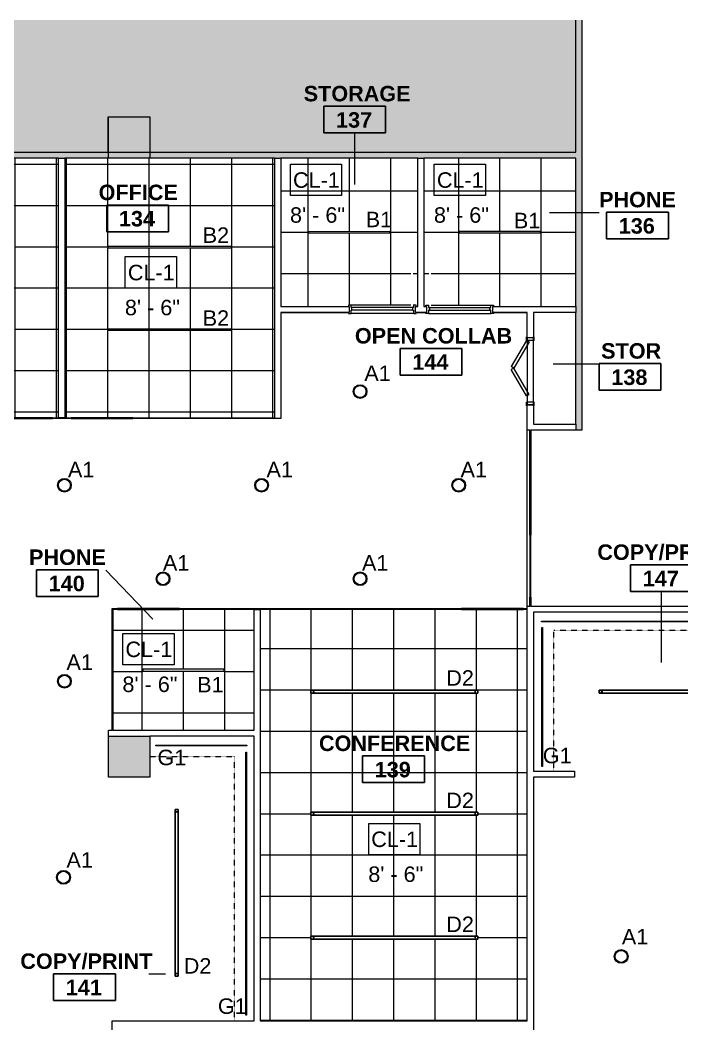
# Model space of a CAD drawing. Header units: inches. Extents: x 0 to 1865, y 0 to 1094.
# Drawn here: x 442 to 827, y 510 to 1094 of the extents above; entities that cross this region are included whole.
import ezdxf

# ---------------------------------------------------------------- set-up
doc = ezdxf.new("R2010")
doc.units = ezdxf.units.IN
doc.header["$MEASUREMENT"] = 0
doc.linetypes.add('Dash 1_16_', pattern=[0.125, 0.0625, -0.0625])
for name, color, linetype, lineweight in [('A-AREA-IDEN', 2, 'Continuous', 9), ('A-CLNG', 13, 'Continuous', 13), ('A-CLNG-IDEN', 151, 'Continuous', 9), ('A-CLNG-PATT', 13, 'Continuous', 13), ('A-DETL', 90, 'Continuous', 9), ('A-DETL-GENF', 92, 'Continuous', 9), ('A-DOOR', 31, 'Continuous', 13), ('A-DOOR-FRAM', 31, 'Continuous', 20), ('A-WALL', 113, 'Continuous', 13), ('A-WALL-PATT', 111, 'Continuous', 13), ('B-CL', 7, 'Continuous', 9), ('E-LITE-EQPM', 33, 'Continuous', 9), ('E-LITE-EQPM-IDEN', 33, 'Continuous', 9), ('I-WALL', 2, 'Continuous', 13), ('S-COLS', 52, 'Continuous', 13), ('Victor Bldg - 5th Floor_LINK_dwg', 8, 'Continuous', 9)]:
    doc.layers.add(name, color=color, linetype=linetype, lineweight=lineweight)
doc.styles.add('Arial', font='arial.ttf', dxfattribs={"height": 9})
doc.styles.add('Swis721 Lt BT', font='swissl.ttf', dxfattribs={"height": 9})
doc.styles.add('Swis721 Lt BT_B', font='', dxfattribs={"height": 9})
doc.styles.get('Swis721 Lt BT_B').set_extended_font_data('Swis721 Lt BT', bold=True)

# ---------------------------------------------------------------- blocks, each defined once
blk = doc.blocks.new('Concrete-Rectangular-Column - 24_ X 24_-6973359-REFLECTED CEILING PLAN')
at = {"layer": 'S-COLS', "lineweight": 9}
blk.add_hatch(color=7, dxfattribs=at).paths.add_polyline_path([(12, -12), (12, 12), (-12, 12), (-12, -12)], flags=0)
at = {"layer": 'S-COLS', "color": 8, "lineweight": 20}
for p, q in [((-12, 12), (12, 12)), ((-12, -12), (-12, 12)), ((12, 12), (12, -12)), ((12, -12), (-12, -12))]:
    blk.add_line(p, q, dxfattribs=at)
blk = doc.blocks.new('Bifold_2 panel w Frame - Int-PB-F-WDMF-36_ x 84_-7355125-REFLECTED CEILING PLAN')
at = {"layer": 'A-DOOR'}
for p, q in [((-14.28, 2.25), (0.99, 11.06)), ((-13.4, 0.73), (1.86, 9.55)), ((1.86, 9.55), (0.99, 11.06)), ((1.86, 9.55), (2.74, 11.06)), ((17.12, 0.73), (1.86, 9.55)), ((18, 2.25), (2.74, 11.06)), ((-14.28, 2.25), (-13.4, 0.73)), ((18, 2.25), (17.12, 0.73))]:
    blk.add_line(p, q, dxfattribs=at)
at = {"layer": 'A-DOOR-FRAM'}
for p, q in [((-20, 2.25), (-18, 2.25)), ((-20, 2.25), (-20, 1.75)), ((-20, 1.75), (-19.5, 1.75)), ((-19.5, -1.75), (-19.5, 1.75)), ((-18, -2.25), (-18, 2.25)), ((18, -2.25), (18, 2.25)), ((18, 2.25), (20, 2.25)), ((19.5, 1.75), (20, 1.75)), ((19.5, -1.75), (19.5, 1.75)), ((20, 2.25), (20, 1.75)), ((-20, -1.75), (-19.5, -1.75)), ((-20, -2.25), (-20, -1.75)), ((-20, -2.25), (-18, -2.25)), ((18, -2.25), (20, -2.25)), ((19.5, -1.75), (20, -1.75)), ((20, -2.25), (20, -1.75))]:
    blk.add_line(p, q, dxfattribs=at)
blk = doc.blocks.new('Door - Single - Solid Door-7177913-REFLECTED CEILING PLAN')
at = {"layer": 'A-DOOR', "lineweight": 9}
for p, q in [((-14.13, 2.41), (-15.63, 2.41)), ((-15.63, 2.41), (-15.63, 1.66)), ((-14.13, 2.41), (22.12, 2.41)), ((-14.13, 0.41), (-14.13, 2.41)), ((-13.63, 0.41), (-14.13, 0.41)), ((-13.63, 0.41), (21.62, 0.41)), ((-13.63, -1.09), (-13.63, 0.41)), ((21.62, 0.41), (21.62, -1.09)), ((22.12, 0.41), (21.62, 0.41)), ((22.12, 2.41), (22.12, 0.41)), ((23.62, 2.41), (22.12, 2.41)), ((23.62, 1.66), (23.62, 2.41)), ((-15.63, -1.84), (-15.63, -2.59)), ((-15.63, -2.59), (-14.13, -2.59)), ((-14.13, -1.09), (-13.63, -1.09)), ((-14.13, -2.59), (-14.13, -1.09)), ((-14.13, -2.59), (-14.01, -2.59)), ((-13.63, -1.09), (21.62, -1.09)), ((-12.63, -2.59), (22.12, -2.59)), ((21.62, -1.09), (22.12, -1.09)), ((22.12, -1.09), (22.12, -2.59)), ((22.12, -2.59), (23.62, -2.59)), ((23.62, -2.59), (23.62, -1.84))]:
    blk.add_line(p, q, dxfattribs=at)
blk = doc.blocks.new('Door - Single - Solid Door-7012006-REFLECTED CEILING PLAN')
at = {"layer": 'A-DOOR', "lineweight": 9}
for p, q in [((-15.63, 1.84), (-15.63, 2.59)), ((-15.63, 2.59), (-14.13, 2.59)), ((-14.13, 2.59), (-14.01, 2.59)), ((-14.13, 2.59), (-14.13, 1.09)), ((-14.13, 1.09), (-13.63, 1.09)), ((-13.63, 1.09), (21.62, 1.09)), ((-13.63, 1.09), (-13.63, -0.41)), ((-12.63, 2.59), (22.12, 2.59)), ((21.62, -0.41), (21.62, 1.09)), ((21.62, 1.09), (22.12, 1.09)), ((22.12, 1.09), (22.12, 2.59)), ((22.12, 2.59), (23.62, 2.59)), ((23.62, 2.59), (23.62, 1.84)), ((-15.63, -2.41), (-15.63, -1.66)), ((-14.13, -2.41), (-15.63, -2.41)), ((-13.63, -0.41), (-14.13, -0.41)), ((-14.13, -0.41), (-14.13, -2.41)), ((-14.13, -2.41), (22.12, -2.41)), ((-13.63, -0.41), (21.62, -0.41)), ((22.12, -0.41), (21.62, -0.41)), ((22.12, -2.41), (22.12, -0.41)), ((23.62, -2.41), (22.12, -2.41)), ((23.62, -1.66), (23.62, -2.41))]:
    blk.add_line(p, q, dxfattribs=at)
blk = doc.blocks.new('Lighting fixture TBLS-HX-4-15-B-U-W - TBLS-HX-4-24-7815314-REFLECTED CEILING PLAN')
at = {"layer": 'E-LITE-EQPM'}
for p, q in [((-0.54, 23.67), (0.54, 23.67)), ((-0.54, 23.67), (-0.54, -23.67)), ((-0.47, 23.75), (0.47, 23.75)), ((-0.47, 23.75), (-0.47, 23.67)), ((0.47, 23.67), (0.47, 23.75)), ((0.54, -23.67), (0.54, 23.67)), ((0.54, -23.67), (-0.54, -23.67)), ((-0.47, -23.67), (-0.47, -23.75)), ((0.47, -23.75), (-0.47, -23.75)), ((0.47, -23.75), (0.47, -23.67))]:
    blk.add_line(p, q, dxfattribs=at)
blk = doc.blocks.new('L-Pendant-Axis-Sculpt-Direct_Indirect - SCDI-F-8-4584194-REFLECTED CEILING PLAN')
at = {"layer": 'A-DETL-GENF'}
for p, q in [((-48.5, -0.875), (-48.5, 0.875)), ((-48.5, 0.875), (48.5, 0.875)), ((48.5, 0.875), (-48.5, 0.875)), ((-48.5, 0.875), (-48.5, -0.875)), ((48.5, 0.875), (48.5, -0.875)), ((48.5, -0.875), (48.5, 0.875)), ((48.5, -0.875), (-48.5, -0.875)), ((-48.5, -0.875), (48.5, -0.875))]:
    blk.add_line(p, q, dxfattribs=at)
for centre in [(-47, 0), (47, 0)]:
    blk.add_circle(centre, 0.25, dxfattribs=at)
blk = doc.blocks.new('L-PENDANT_FOCAL POINT 3_5 CYLINDER - L-PENDANT_FOCAL POINT 3_5 CYLINDER-7826649-REFLECTED CEILING PLAN')
at = {"layer": 'E-LITE-EQPM'}
for radius in [4, 3.5]:
    blk.add_circle((-0.125, 0), radius, dxfattribs=at)
blk = doc.blocks.new('Victor Bldg - 5th Floor_LINK_dwg-6972324-REFLECTED CEILING PLAN')
at = {"layer": 'B-CL'}
for p, q in [((493, 1037.5), (493.14, 1037.5)), ((493, 1017), (493, 1037.5))]:
    blk.add_line(p, q, dxfattribs=at)
blk = doc.blocks.new('LED STRIP - 10 mm-7911424-REFLECTED CEILING PLAN')
at = {"layer": 'E-LITE-EQPM'}
for p, q in [((-26.51, -0.2), (-26.51, 0.2)), ((-26.51, 0.2), (26.51, 0.2)), ((26.51, 0.2), (26.51, -0.2)), ((26.51, -0.2), (-26.51, -0.2))]:
    blk.add_line(p, q, dxfattribs=at)
blk = doc.blocks.new('LED STRIP - 10 mm-7943734-REFLECTED CEILING PLAN')
at = {"layer": 'E-LITE-EQPM'}
for p, q in [((-76.48, -0.2), (-76.48, 0.2)), ((-76.48, 0.2), (76.48, 0.2)), ((76.48, 0.2), (76.48, -0.2)), ((76.48, -0.2), (-76.48, -0.2))]:
    blk.add_line(p, q, dxfattribs=at)
blk = doc.blocks.new('LED STRIP - 10 mm-7943760-REFLECTED CEILING PLAN')
at = {"layer": 'E-LITE-EQPM'}
for p, q in [((-40.45, -0.2), (-40.45, 0.2)), ((-40.45, 0.2), (40.45, 0.2)), ((40.45, 0.2), (40.45, -0.2)), ((40.45, -0.2), (-40.45, -0.2))]:
    blk.add_line(p, q, dxfattribs=at)
blk = doc.blocks.new('LED STRIP - 10 mm-7898394-REFLECTED CEILING PLAN')
at = {"layer": 'E-LITE-EQPM'}
for p, q in [((-77.51, -0.2), (-77.51, 0.2)), ((-77.51, 0.2), (77.51, 0.2)), ((77.51, 0.2), (77.51, -0.2)), ((77.51, -0.2), (-77.51, -0.2))]:
    blk.add_line(p, q, dxfattribs=at)
blk = doc.blocks.new('Lighting fixture TBLS-HX-4-15-B-U-W - TBLS-HX-4-24-7900641-REFLECTED CEILING PLAN')
at = {"layer": 'E-LITE-EQPM'}
for p, q in [((-0.54, 23.67), (1.06, 23.67)), ((-0.54, 23.67), (-0.54, -23.67)), ((-0.47, 23.75), (1, 23.75)), ((-0.47, 23.75), (-0.47, 23.67)), ((1, 23.67), (1, 23.75)), ((1.06, -23.67), (1.06, 23.67)), ((1.06, -23.67), (-0.54, -23.67)), ((-0.47, -23.67), (-0.47, -23.75)), ((1, -23.75), (-0.47, -23.75)), ((1, -23.75), (1, -23.67))]:
    blk.add_line(p, q, dxfattribs=at)
blk = doc.blocks.new('Lighting fixture TBLS-HX-4-15-B-U-W - TBLS-HX-4-24 - 6_-7900651-REFLECTED CEILING PLAN')
at = {"layer": 'E-LITE-EQPM'}
for p, q in [((-0.5375, 23.675), (0.5375, 23.675)), ((-0.5375, 23.675), (-0.5375, -48.325)), ((-0.46875, 23.753125), (0.46875, 23.753125)), ((-0.46875, 23.753125), (-0.46875, 23.675)), ((0.46875, 23.675), (0.46875, 23.753125)), ((0.5375, -48.325), (0.5375, 23.675)), ((0.5375, -48.325), (-0.5375, -48.325))]:
    blk.add_line(p, q, dxfattribs=at)
blk = doc.blocks.new('L-Pendant-Axis-Sculpt-Direct_Indirect - SCDI-F-8-V8-REFLECTED CEILING PLAN')
at = {"layer": 'A-DETL-GENF'}
for p, q in [((48.5, 0.875), (-48.5, 0.875)), ((-48.5, 0.875), (-48.5, -0.875)), ((-48.5, 0.875), (48.5, 0.875)), ((-48.5, -0.875), (-48.5, 0.875)), ((48.5, -0.875), (48.5, 0.875)), ((48.5, 0.875), (48.5, -0.875)), ((-48.5, -0.875), (48.5, -0.875)), ((48.5, -0.875), (-48.5, -0.875))]:
    blk.add_line(p, q, dxfattribs=at)
for centre in [(-47, 0), (47, 0)]:
    blk.add_circle(centre, 0.25, dxfattribs=at)
blk = doc.blocks.new('Room Tag - Room Name and Number-3379422-REFLECTED CEILING PLAN')
at = {"layer": 'A-AREA-IDEN'}
for p, q in [((-0.1881, -0.1636), (-0.1881, -0.0018)), ((-0.1881, -0.0018), (0.1869, -0.0018)), ((0.1869, -0.0018), (-0.1881, -0.0018)), ((-0.1881, -0.0018), (-0.1881, -0.1636)), ((0.1869, -0.0018), (0.1869, -0.1636)), ((0.1869, -0.1636), (0.1869, -0.0018)), ((0.1869, -0.1636), (-0.1881, -0.1636)), ((-0.1881, -0.1636), (0.1869, -0.1636))]:
    blk.add_line(p, q, dxfattribs=at)

msp = doc.modelspace()

# ---------------------------------------------------------------- hatches: boundary and pattern name
at = {"layer": 'A-CLNG-PATT'}
h = msp.add_hatch(dxfattribs=at)
h.set_pattern_fill('FP_21', color=256, style=0, pattern_type=2)
h.set_pattern_definition([(270, (390.84, 938), (-24, -1e-15), []), (180, (390.84, 938), (3e-15, 24), [])])
h.paths.add_polyline_path([(341.58, 862.5), (464.1, 862.5), (464.1, 1013.5), (341.58, 1013.5), (341.58, 887.35)], flags=0)
h.paths.add_polyline_path([(379.47, 913.46), (366.84, 913.46), (366.84, 914.54), (438.84, 914.54), (438.84, 913.46), (386.79, 913.46)], flags=0)
h.paths.add_polyline_path([(366.84, 961.46), (366.84, 962.54), (438.84, 962.54), (438.84, 961.46), (368.5, 961.46)], flags=0)
h = msp.add_hatch(dxfattribs=at)
h.set_pattern_fill('FP_20', color=256, style=0, pattern_type=2)
h.set_pattern_definition([(270, (516.733, 938), (-24, -1e-15), []), (180, (516.733, 938), (3e-15, 24), [])])
h.paths.add_polyline_path([(471.31, 862.5), (589.87, 862.5), (589.87, 1013.5), (467.6, 1013.5), (467.6, 862.5)], flags=0)
h.paths.add_polyline_path([(562.38, 913.24), (492.73, 913.24), (492.73, 914.31), (564.73, 914.31), (564.73, 913.24)], flags=0)
h.paths.add_polyline_path([(492.73, 961.24), (492.73, 962.31), (564.73, 962.31), (564.73, 961.24), (492.88, 961.24)], flags=0)
h = msp.add_hatch(dxfattribs=at)
h.set_pattern_fill('FP_7', color=256, style=0, pattern_type=2)
h.set_pattern_definition([(0, (705.242, 970.406), (0, -24), []), (270, (705.242, 970.406), (-24, -1e-15), [])])
h.paths.add_polyline_path([(673.12, 927.31), (673.12, 1013.5), (593.37, 1013.5), (593.37, 927.31), (632.75, 927.31), (632.75, 928.06), (669, 928.06), (669, 964.06), (670.37, 964.06), (670.37, 928.06), (672, 928.06), (672, 927.31)], flags=0)
h.paths.add_polyline_path([(609.45, 969.07), (609.45, 970.94), (656.8, 970.94), (656.8, 969.87), (609.45, 969.86)], flags=0)
h = msp.add_hatch(dxfattribs=at)
h.set_pattern_fill('FP_19', color=256, style=0, pattern_type=2)
h.set_pattern_definition([(180, (720.81, 970.406), (3e-15, 24), []), (90, (720.81, 970.406), (24, -1e-15), [])])
h.paths.add_polyline_path([(717, 927.31), (765, 927.31), (764.96, 1013.5), (676.62, 1013.5), (676.62, 927.31), (677.75, 927.31), (677.75, 928.06), (679.37, 928.06), (679.37, 964.06), (680.75, 964.06), (680.75, 928.06), (717, 928.06), (717, 927.56)], flags=0)
h.paths.add_polyline_path([(697.13, 969.07), (697.13, 970.94), (744.48, 970.95), (744.48, 969.87), (697.13, 969.87)], flags=0)
h = msp.add_hatch(dxfattribs=at)
h.set_pattern_fill('FP_6', color=256, style=0, pattern_type=2)
h.set_pattern_definition([(180, (536.76, 738.963), (3e-15, 24), []), (90, (536.76, 738.963), (24, -1e-15), [])])
h.paths.add_polyline_path([(577.02, 680.93), (577.89, 680.93), (577.89, 751), (495.64, 751), (495.64, 680.93), (558.95, 680.93)], flags=0)
h.paths.add_polyline_path([(513.09, 714.89), (513.09, 716.5), (560.44, 716.5), (560.44, 714.89), (518.49, 714.89)], flags=0)
h = msp.add_hatch(dxfattribs=at)
h.set_pattern_fill('FP_1', color=256, style=0, pattern_type=2)
h.set_pattern_definition([(90, (659.06, 632.25), (24, -1e-15), []), (0, (659.06, 632.25), (0, -24), [])])
h.paths.add_polyline_path([(659.09, 511.75), (736.73, 511.75), (736.73, 751), (581.39, 750.96), (581.39, 511.75), (648.46, 511.75)], flags=0)
h.paths.add_polyline_path([(707.89, 559.38), (610.89, 559.38), (610.89, 561.13), (707.89, 561.13)], flags=0)
h.paths.add_polyline_path([(698.16, 631.38), (610.89, 631.38), (610.89, 633.13), (707.89, 633.13), (707.89, 631.38)], flags=0)
h.paths.add_polyline_path([(694.08, 702.3), (610.89, 702.3), (610.89, 704.05), (707.89, 704.05), (707.89, 702.3)], flags=0)
at = {"layer": 'A-DETL-GENF'}
h = msp.add_hatch(color=254, dxfattribs=at)
h.paths.add_polyline_path([(1864.71, 15.5), (1864.71, 749.5), (1858.12, 749.5), (1858.12, 714.25), (1805.94, 714.25), (1805.94, 677.43), (1813, 677.43), (1813, 653.43), (1805.94, 653.43), (1805.94, 409.5), (1645.06, 409.5), (1645.06, 27.5), (1819, 27.5), (1819, 41.5), (1843, 41.5), (1843, 27.5), (1863, 27.5), (1863, 15.5)], flags=0)
h.paths.add_polyline_path([(1799, 293.5), (1789, 293.5), (1789, 317.5), (1813, 317.5), (1813, 293.5), (1800.94, 293.5)], flags=0)
h.paths.add_polyline_path([(1491.5, 813), (1491.69, 813), (1491.69, 1093.8), (1321.5, 1093.8), (1321.5, 1013.5), (1323.88, 1013.5), (1323.88, 1014.25), (1325.38, 1014.25), (1325.38, 1012.75), (1325.88, 1012.75), (1325.88, 1011.25), (1325.38, 1011.25), (1325.38, 1008.5), (1361.63, 1008.5), (1361.63, 1011.25), (1361.13, 1011.25), (1361.13, 1012.75), (1361.63, 1012.75), (1361.63, 1014.25), (1363.13, 1014.25), (1363.13, 1013.5), (1381.5, 1013.5), (1381.5, 1064.75), (1383, 1064.75), (1383, 1064.41), (1391, 1064.41), (1391, 1039), (1407, 1039), (1407, 1034.5), (1464.5, 1034.5), (1464.5, 1037), (1485, 1037), (1485, 1064.41), (1491.5, 1064.41), (1491.5, 1001.5), (1485, 1001.5), (1485, 1029), (1464.5, 1029), (1464.5, 1030.5), (1407, 1030.5), (1407, 1027), (1391, 1027), (1391, 930.5), (1485, 930.5), (1485, 959.5), (1491.5, 959.5), (1491.5, 897.5), (1485, 897.5), (1485, 926.5), (1395, 926.5), (1395, 906.5), (1391, 906.5), (1391, 826.5), (1485, 826.5), (1485, 855.5), (1491.5, 855.5), (1491.5, 813.33)], flags=0)
h.paths.add_polyline_path([(1488.25, 813), (1488.5, 813), (1488.5, 814.5), (1488.25, 814.5), (1488.25, 813.5)], flags=0)
h.paths.add_polyline_path([(907.31, 813), (1002.88, 813), (1002.88, 813.06), (902.81, 813.06), (902.81, 813), (906.81, 813)], flags=0)
h.paths.add_polyline_path([(1030.93, 813), (1040.63, 813), (1040.63, 813.81), (1040.13, 813.81), (1040.13, 815.31), (1040.63, 815.31), (1040.63, 818.31), (1042.13, 818.31), (1042.13, 817.56), (1052, 817.56), (1052, 813.06), (1042.13, 813.06), (1042.13, 813), (1052.5, 813), (1052.5, 912.38), (1058.5, 912.38), (1058.5, 817), (1248.88, 817), (1248.88, 817.75), (1250.38, 817.75), (1250.38, 816.25), (1250.88, 816.25), (1250.88, 814.75), (1250.38, 814.75), (1250.38, 813), (1286.63, 813), (1286.63, 814.75), (1286.13, 814.75), (1286.13, 816.25), (1286.63, 816.25), (1286.63, 817.75), (1288.13, 817.75), (1288.13, 817), (1290.75, 817), (1290.75, 856.63), (1295.88, 856.63), (1295.88, 865.13), (1290.75, 865.13), (1290.75, 912.38), (1294.25, 912.38), (1294.25, 868.63), (1318, 868.63), (1318, 912.38), (1315.44, 912.38), (1315.44, 912.5), (993.06, 912.5), (993.06, 951.5), (990.43, 951.5), (990.43, 950.75), (988.93, 950.75), (988.93, 955.25), (988.43, 955.25), (988.43, 956.75), (988.93, 956.75), (988.93, 958.25), (990.43, 958.25), (990.43, 957.5), (993.06, 957.5), (993.06, 1017.06), (1016.5, 1017.06), (1016.5, 1037.5), (1036, 1037.5), (1036, 1093.8), (867.44, 1093.8), (867.44, 957.5), (951.18, 957.5), (951.18, 958.25), (952.68, 958.25), (952.68, 956.75), (953.18, 956.75), (953.18, 955.25), (952.68, 955.25), (952.68, 950.75), (951.18, 950.75), (951.18, 951.5), (833.56, 951.5), (833.56, 907.5), (848.81, 907.5), (848.81, 908.25), (850.31, 908.25), (850.31, 906.25), (850.81, 906.25), (850.81, 904.75), (850.31, 904.75), (850.31, 904), (886.56, 904), (886.56, 904.75), (886.06, 904.75), (886.06, 906.25), (886.56, 906.25), (886.56, 908.25), (888.06, 908.25), (888.06, 907.5), (902.81, 907.5), (902.81, 951.31), (907.31, 951.31), (907.31, 817.56), (1002.88, 817.56), (1002.88, 818.31), (1004.38, 818.31), (1004.38, 815.31), (1004.88, 815.31), (1004.88, 813.81), (1004.38, 813.81), (1004.38, 813), (1005.76, 813)], flags=0)
h.paths.add_polyline_path([(1633.75, 813.25), (1633.75, 814.5), (1633.5, 814.5), (1633.5, 813.25)], flags=0)
h.paths.add_polyline_path([(1303.1, 817), (1321.5, 817), (1321.5, 865.13), (1299.38, 865.13), (1299.38, 817)], flags=0)
h.paths.add_polyline_path([(1295.88, 817), (1295.88, 853.13), (1294.25, 853.13), (1294.25, 817)], flags=0)
h.paths.add_polyline_path([(1737.06, 817.75), (1864.71, 817.75), (1864.71, 994.5), (1841.99, 994.5), (1841.99, 1002.5), (1843.49, 1002.5), (1843.49, 1093.8), (1737.13, 1093.8), (1737.13, 932.5), (1737.25, 932.5), (1737.25, 924.5), (1737.13, 924.5), (1737.13, 826.5), (1737.06, 826.5), (1737.06, 818.54)], flags=0)
h.paths.add_polyline_path([(1710.5, 817.75), (1710.5, 826.5), (1730.63, 826.5), (1730.63, 924.5), (1710.5, 924.5), (1710.5, 926.5), (1657.5, 926.5), (1657.5, 924.5), (1637, 924.5), (1637, 897.5), (1630.5, 897.5), (1630.5, 855.5), (1637, 855.5), (1637, 826.5), (1657.5, 826.5), (1657.5, 817.75), (1671.94, 817.75)], flags=0)
h.paths.add_polyline_path([(1321.44, 912.38), (1321.5, 912.38), (1321.5, 927.56), (1321.44, 927.56), (1321.44, 924.5)], flags=0)
h.paths.add_polyline_path([(996.56, 916), (1023.22, 916), (1023.22, 936.5), (1026.38, 936.5), (1026.38, 1013.5), (1016.5, 1013.5), (1016.5, 1013.56), (996.56, 1013.56), (996.56, 924.5)], flags=0)
h.paths.add_polyline_path([(1095, 924.5), (1208, 924.5), (1208, 932.5), (1047.22, 932.5), (1047.22, 924.5), (1090, 924.5)], flags=0)
h.paths.add_polyline_path([(1213, 924.5), (1315.44, 924.5), (1315.42, 924.56), (1257.19, 924.56), (1257.19, 956.69), (1213, 956.69), (1213, 924.56)], flags=0)
h.paths.add_polyline_path([(1318, 927.56), (1318, 927.94), (1317.25, 927.94), (1317.25, 929.44), (1318.75, 929.44), (1318.75, 929.94), (1320.25, 929.94), (1320.25, 929.44), (1321.5, 929.44), (1321.5, 965.69), (1320.25, 965.69), (1320.25, 965.19), (1318.75, 965.19), (1318.75, 965.69), (1317.25, 965.69), (1317.25, 967.19), (1318, 967.19), (1318, 1004.12), (1261, 1004.12), (1261, 1009.12), (1318, 1009.12), (1318, 1066.12), (1042, 1066.12), (1042, 936.5), (1090, 936.5), (1090, 960.5), (1095, 960.5), (1095, 936.5), (1208, 936.5), (1208, 960.69), (1261.19, 960.69), (1261.19, 927.56), (1317.25, 927.56)], flags=0)
h.paths.add_polyline_path([(1680.68, 930.5), (1710.5, 930.5), (1710.5, 932.5), (1730.63, 932.5), (1730.63, 1093.8), (1630.5, 1093.8), (1630.5, 1064.5), (1637, 1064.5), (1637, 1001.5), (1630.5, 1001.5), (1630.5, 959.5), (1637, 959.5), (1637, 932.5), (1657.5, 932.5), (1657.5, 930.5), (1675.58, 930.5)], flags=0)
h.paths.add_polyline_path([(1029.88, 936.5), (1038.5, 936.5), (1038.5, 1013.5), (1029.88, 1013.5), (1029.88, 956.17)], flags=0)
h.paths.add_polyline_path([(861.94, 957.5), (861.94, 1093.8), (838, 1093.8), (838, 1037.5), (853, 1037.5), (853, 1013.5), (838, 1013.5), (838, 957.5), (853, 957.5)], flags=0)
h.paths.add_polyline_path([(1854.62, 1002.5), (1864.71, 1002.5), (1864.71, 1045.5), (1847.99, 1045.5), (1847.99, 1002.5)], flags=0)
h.paths.add_polyline_path([(338.08, 1017), (493.14, 1017), (493.14, 1037.5), (517.14, 1037.5), (517.14, 1017), (765, 1017), (765, 1093.8), (30, 1093.8), (30, 1064.5), (34.12, 1064.5), (34.12, 1017), (284.36, 1017)], flags=0)
h.paths.add_polyline_path([(1854.62, 1052), (1864.71, 1052), (1864.71, 1093.8), (1847.99, 1093.8), (1847.99, 1052)], flags=0)
h.paths.add_polyline_path([(1317.25, 1070.12), (1318, 1070.12), (1318, 1080.12), (1042, 1080.12), (1042, 1070.12), (1279.4, 1070.12)], flags=0)
h.paths.add_polyline_path([(1042, 1084.12), (1318, 1084.12), (1318, 1093.8), (1042, 1093.8)], flags=0)
at = {"layer": 'A-WALL-PATT', "lineweight": 9}
msp.add_hatch(color=7, dxfattribs=at).paths.add_polyline_path([(768.5, 855.22), (768.5, 1093.8), (765, 1093.8), (765, 855.22)], flags=0)
h = msp.add_hatch(color=7, dxfattribs=at)
h.paths.add_polyline_path([(752.61, 1013.5), (765, 1013.5), (765, 1017), (517.14, 1017), (517.14, 1013.5), (694.08, 1013.5)], flags=0)
h.paths.add_polyline_path([(493.14, 1013.5), (493.14, 1017), (34.12, 1017), (34.12, 1013.5), (467.6, 1013.5)], flags=0)

# ---------------------------------------------------------------- linework, layer by layer
at = {"layer": 'A-AREA-IDEN'}
for p, q in [((636.38, 998.18), (636.4, 1028.16)), ((749.64, 981.87), (778.47, 981.85)), ((751.68, 893.85), (778.47, 893.83)), ((518.79, 745.42), (491.61, 773.87)), ((814.83, 720.11), (814.83, 761.49)), ((526.31, 538.94), (516.56, 538.94))]:
    msp.add_line(p, q, dxfattribs=at)
at = {"layer": 'A-CLNG'}
for p, q in [((632.75, 923.5), (593.37, 923.5)), ((677.75, 923.5), (672, 923.5)), ((736.73, 923.5), (717, 923.5)), ((736.73, 753), (736.73, 855.22))]:
    msp.add_line(p, q, dxfattribs=at)
at = {"layer": 'A-CLNG-IDEN', "flags": 128}
for points in [[(598.92, 1010.02), (628.68, 1010.02), (628.68, 991.79), (598.92, 991.79)], [(682.63, 1010.02), (712.39, 1010.02), (712.39, 991.79), (682.63, 991.79)], [(502.87, 956.21), (532.63, 956.21), (532.63, 937.98), (502.87, 937.98)], [(501.45, 737.09), (531.2, 737.09), (531.2, 718.86), (501.45, 718.86)], [(644.44, 626.64), (674.2, 626.64), (674.2, 608.41), (644.44, 608.41)]]:
    msp.add_lwpolyline(points, close=True, dxfattribs=at)
at = {"layer": 'A-DETL'}
for p, q in [((765, 1017), (765, 1093.8)), ((34.12, 1017), (765, 1017))]:
    msp.add_line(p, q, dxfattribs=at)
at = {"layer": 'A-DETL', "linetype": 'Dash 1_16_'}
for p, q in [((752.23, 656.93), (752.23, 738.93)), ((752.23, 738.93), (903.31, 738.93)), ((517.14, 665.43), (566.14, 665.43)), ((566.14, 665.43), (566.14, 511.75))]:
    msp.add_line(p, q, dxfattribs=at)
at = {"layer": 'A-WALL'}
for p, q in [((464.1, 1013.5), (467.6, 1013.5)), ((589.87, 1013.5), (593.37, 1013.5)), ((673.12, 1013.5), (676.62, 1013.5)), ((765, 927.31), (765, 923.81)), ((467.6, 862.5), (464.1, 862.5)), ((589.87, 862.5), (589.87, 862)), ((765, 858.72), (765, 855.22)), ((738.23, 855.22), (738.73, 855.22)), ((577.89, 751), (581.39, 751)), ((736.73, 751), (736.73, 751.5)), ((738.73, 753), (738.23, 753)), ((495.64, 680.93), (495.14, 680.93))]:
    msp.add_line(p, q, dxfattribs=at)
at = {"layer": 'I-WALL', "color": 8, "lineweight": 20}
for p, q in [((765, 1017), (765, 1093.8)), ((768.5, 1093.8), (768.5, 855.22)), ((34.12, 1017), (493.14, 1017)), ((517.14, 1017), (765, 1017)), ((464.1, 1013.5), (341.58, 1013.5)), ((493.14, 1013.5), (467.6, 1013.5)), ((589.87, 1013.5), (517.14, 1013.5)), ((673.12, 1013.5), (593.37, 1013.5)), ((765, 1013.5), (676.62, 1013.5)), ((765, 927.31), (765, 1013.5)), ((765, 858.72), (765, 923.81)), ((768.5, 855.22), (765, 855.22))]:
    msp.add_line(p, q, dxfattribs=at)
at = {"layer": 'I-WALL'}
for p, q in [((464.1, 862.5), (464.1, 1013.5)), ((467.6, 1013.5), (467.6, 862.5)), ((589.87, 862.5), (589.87, 1013.5)), ((593.37, 1013.5), (593.37, 927.31)), ((673.12, 927.31), (673.12, 1013.5)), ((676.62, 1013.5), (676.62, 927.31)), ((593.37, 927.31), (633.12, 927.31)), ((633.12, 923.81), (593.37, 923.81)), ((593.37, 923.81), (593.37, 862)), ((633.12, 927.31), (633.12, 923.81)), ((671.62, 927.31), (673.12, 927.31)), ((671.62, 923.81), (671.62, 927.31)), ((678.12, 923.81), (671.62, 923.81)), ((676.62, 927.31), (678.12, 927.31)), ((678.12, 927.31), (678.12, 923.81)), ((716.62, 927.31), (765, 927.31)), ((716.62, 923.81), (716.62, 927.31)), ((736.73, 923.81), (716.62, 923.81)), ((736.73, 909.01), (736.73, 923.81)), ((765, 923.81), (740.23, 923.81)), ((740.23, 923.81), (740.23, 909.01)), ((740.23, 909.01), (736.73, 909.01)), ((736.73, 855.22), (736.73, 870.01)), ((736.73, 870.01), (740.23, 870.01)), ((740.23, 870.01), (740.23, 858.72)), ((460.52, 862), (460.52, 862.5)), ((460.52, 862.5), (464.1, 862.5)), ((471.31, 862), (460.52, 862)), ((467.6, 862.5), (471.31, 862.5)), ((471.31, 862.5), (471.31, 862)), ((507.31, 862), (507.31, 862.5)), ((507.31, 862.5), (589.87, 862.5)), ((593.37, 862), (507.31, 862)), ((740.23, 858.72), (765, 858.72)), ((738.23, 855.22), (736.73, 855.22)), ((738.23, 794.25), (738.23, 855.22)), ((738.73, 855.22), (738.73, 794.25)), ((765, 855.22), (738.73, 855.22)), ((738.73, 794.25), (738.23, 794.25)), ((738.23, 753), (738.23, 758.25)), ((738.23, 758.25), (738.73, 758.25)), ((738.73, 758.25), (738.73, 753)), ((495.14, 751.5), (498.39, 751.5)), ((495.14, 680.93), (495.14, 751.5)), ((498.39, 751), (495.64, 751)), ((495.64, 751), (495.64, 680.93)), ((498.39, 751.5), (498.39, 751)), ((534.39, 751), (534.39, 751.5)), ((534.39, 751.5), (698.48, 751.5)), ((577.89, 751), (534.39, 751)), ((577.89, 680.93), (577.89, 751)), ((581.39, 751), (581.39, 511.75)), ((698.48, 751), (581.39, 751)), ((698.48, 751.5), (698.48, 751)), ((734.48, 751), (734.48, 751.5)), ((734.48, 751.5), (736.73, 751.5)), ((736.73, 751), (734.48, 751)), ((736.73, 753), (738.23, 753)), ((736.73, 751.5), (736.73, 753)), ((736.73, 511.75), (736.73, 751)), ((738.73, 753), (835.23, 753)), ((835.23, 749.5), (740.23, 749.5)), ((740.23, 749.5), (740.23, 656.93)), ((493.14, 680.93), (495.14, 680.93)), ((493.14, 677.43), (493.14, 680.93)), ((495.64, 680.93), (577.89, 680.93)), ((577.89, 677.43), (517.14, 677.43)), ((577.89, 511.75), (577.89, 677.43)), ((740.23, 656.93), (764.23, 656.93)), ((764.23, 656.93), (764.23, 653.43)), ((740.23, 653.43), (740.23, 477.25)), ((764.23, 653.43), (740.23, 653.43)), ((495.14, 511.75), (577.89, 511.75)), ((495.14, 477.25), (495.14, 511.75)), ((581.39, 511.75), (736.73, 511.75))]:
    msp.add_line(p, q, dxfattribs=at)
at = {"layer": 'I-WALL', "lineweight": 9}
for p, q in [((736.73, 909.01), (736.73, 870.01)), ((740.23, 870.01), (740.23, 909.01)), ((460.52, 862.5), (424.52, 862.5)), ((424.52, 862), (460.52, 862)), ((507.31, 862.5), (471.31, 862.5)), ((471.31, 862), (507.31, 862)), ((738.23, 794.25), (738.23, 758.25)), ((738.73, 758.25), (738.73, 794.25)), ((534.39, 751.5), (498.39, 751.5)), ((498.39, 751), (534.39, 751)), ((734.48, 751.5), (698.48, 751.5)), ((698.48, 751), (734.48, 751))]:
    msp.add_line(p, q, dxfattribs=at)

# ---------------------------------------------------------------- block references
at = {"layer": 'A-AREA-IDEN', "xscale": 95.99999999999994, "yscale": 95.99999999999994, "zscale": 95.99999999999994}
for p in [(636.38, 1043.86), (510.09, 986.41), (800.84, 982.24), (680.78, 903.02), (796.53, 894.22), (814.82, 777.19), (469.23, 774.25), (658.89, 666.03), (479.17, 539.33)]:
    msp.add_blockref('Room Tag - Room Name and Number-3379422-REFLECTED CEILING PLAN', p, dxfattribs=at)
at = {"layer": 'A-DOOR'}
for name, p, rotation in [('Door - Single - Solid Door-7177913-REFLECTED CEILING PLAN', (656.36, 925.47), 180), ('Bifold_2 panel w Frame - Int-PB-F-WDMF-36_ x 84_-7355125-REFLECTED CEILING PLAN', (738.48, 889.51), 90.00000000000021)]:
    msp.add_blockref(name, p, dxfattribs=dict(at, rotation=rotation))
msp.add_blockref('Door - Single - Solid Door-7012006-REFLECTED CEILING PLAN', (693.38, 925.47), dxfattribs=at)
at = {"layer": 'E-LITE-EQPM', "extrusion": (0, 0, -1)}
for name, p, rotation in [('Lighting fixture TBLS-HX-4-15-B-U-W - TBLS-HX-4-24-7815314-REFLECTED CEILING PLAN', (-633.12, 970.4), 269.9966477428919), ('Lighting fixture TBLS-HX-4-15-B-U-W - TBLS-HX-4-24-7815314-REFLECTED CEILING PLAN', (-720.81, 970.41), 269.9966477428919), ('Lighting fixture TBLS-HX-4-15-B-U-W - TBLS-HX-4-24 - 6_-7900651-REFLECTED CEILING PLAN', (-516.41, 961.77), 269.9999999999994), ('Lighting fixture TBLS-HX-4-15-B-U-W - TBLS-HX-4-24 - 6_-7900651-REFLECTED CEILING PLAN', (-516.41, 913.77), 269.9999999999994), ('Lighting fixture TBLS-HX-4-15-B-U-W - TBLS-HX-4-24-7900641-REFLECTED CEILING PLAN', (-536.76, 715.96), 269.9999999999999), ('L-Pendant-Axis-Sculpt-Direct_Indirect - SCDI-F-8-4584194-REFLECTED CEILING PLAN', (-659.39, 703.18), 180), ('L-Pendant-Axis-Sculpt-Direct_Indirect - SCDI-F-8-4584194-REFLECTED CEILING PLAN', (-659.39, 632.25), 180), ('L-Pendant-Axis-Sculpt-Direct_Indirect - SCDI-F-8-4584194-REFLECTED CEILING PLAN', (-659.39, 560.25), 180)]:
    msp.add_blockref(name, p, dxfattribs=dict(at, rotation=rotation))
at = {"layer": 'E-LITE-EQPM'}
for name, p in [('L-PENDANT_FOCAL POINT 3_5 CYLINDER - L-PENDANT_FOCAL POINT 3_5 CYLINDER-7826649-REFLECTED CEILING PLAN', (639.59, 877.75)), ('L-PENDANT_FOCAL POINT 3_5 CYLINDER - L-PENDANT_FOCAL POINT 3_5 CYLINDER-7826649-REFLECTED CEILING PLAN', (467.6, 823.25)), ('L-PENDANT_FOCAL POINT 3_5 CYLINDER - L-PENDANT_FOCAL POINT 3_5 CYLINDER-7826649-REFLECTED CEILING PLAN', (582.26, 823.25)), ('L-PENDANT_FOCAL POINT 3_5 CYLINDER - L-PENDANT_FOCAL POINT 3_5 CYLINDER-7826649-REFLECTED CEILING PLAN', (696.92, 823.25)), ('L-PENDANT_FOCAL POINT 3_5 CYLINDER - L-PENDANT_FOCAL POINT 3_5 CYLINDER-7826649-REFLECTED CEILING PLAN', (524.93, 768.93)), ('L-PENDANT_FOCAL POINT 3_5 CYLINDER - L-PENDANT_FOCAL POINT 3_5 CYLINDER-7826649-REFLECTED CEILING PLAN', (639.59, 768.93)), ('LED STRIP - 10 mm-7898394-REFLECTED CEILING PLAN', (822.56, 744.05)), ('L-PENDANT_FOCAL POINT 3_5 CYLINDER - L-PENDANT_FOCAL POINT 3_5 CYLINDER-7826649-REFLECTED CEILING PLAN', (467.6, 709.25)), ('L-Pendant-Axis-Sculpt-Direct_Indirect - SCDI-F-8-V8-REFLECTED CEILING PLAN', (827.06, 703.18)), ('LED STRIP - 10 mm-7911424-REFLECTED CEILING PLAN', (547.13, 671.98)), ('L-PENDANT_FOCAL POINT 3_5 CYLINDER - L-PENDANT_FOCAL POINT 3_5 CYLINDER-7826649-REFLECTED CEILING PLAN', (467.07, 595.25)), ('L-PENDANT_FOCAL POINT 3_5 CYLINDER - L-PENDANT_FOCAL POINT 3_5 CYLINDER-7826649-REFLECTED CEILING PLAN', (791.43, 549.29))]:
    msp.add_blockref(name, p, dxfattribs=at)
for name, p, rotation in [('LED STRIP - 10 mm-7943760-REFLECTED CEILING PLAN', (745.37, 700.13), 270.0000000000001), ('LED STRIP - 10 mm-7943734-REFLECTED CEILING PLAN', (573.19, 591.48), 270.0000000000001), ('L-Pendant-Axis-Sculpt-Direct_Indirect - SCDI-F-8-V8-REFLECTED CEILING PLAN', (532.76, 586.27), 89.9999999999999)]:
    msp.add_blockref(name, p, dxfattribs=dict(at, rotation=rotation))
at = {"layer": 'S-COLS', "lineweight": 9}
for p in [(505.14, 1025.5), (505.14, 665.43)]:
    msp.add_blockref('Concrete-Rectangular-Column - 24_ X 24_-6973359-REFLECTED CEILING PLAN', p, dxfattribs=at)
at = {"layer": 'Victor Bldg - 5th Floor_LINK_dwg', "color": 7}
msp.add_blockref('Victor Bldg - 5th Floor_LINK_dwg-6972324-REFLECTED CEILING PLAN', (0, 0), dxfattribs=at)

# ---------------------------------------------------------------- texts
at = {"layer": 'A-AREA-IDEN', "char_height": 9, "attachment_point": 1, "style": 'Swis721 Lt BT_B'}
for s, insert, width in [('STORAGE', (606.65, 1055.54), 71.811), ('137', (625.47, 1040.24), 25.452), ('OFFICE', (487.34, 998.09), 54.843), ('PHONE', (778.47, 993.91), 53.934), ('134', (499.17, 982.79), 25.452), ('136', (789.92, 978.61), 25.452), ('OPEN COLLAB', (636.42, 914.7), 107.262), ('STOR', (779.66, 905.9), 40.602), ('144', (669.86, 899.4), 25.452), ('138', (785.61, 890.6), 25.452), ('COPY/PRINT', (777.45, 788.87), 90.294), ('PHONE', (446.86, 785.93), 53.934), ('140', (458.31, 770.63), 25.452), ('147', (803.9, 773.57), 25.452), ('CONFERENCE', (615.53, 677.7), 104.838), ('139', (647.98, 662.4), 25.452), ('COPY/PRINT', (441.8, 551.01), 90.294), ('141', (468.26, 535.71), 25.452)]:
    msp.add_mtext(s, dxfattribs=dict(at, insert=insert, width=width))
at = {"layer": 'A-CLNG-IDEN', "char_height": 9, "attachment_point": 1, "style": 'Swis721 Lt BT'}
for s, insert, width in [('CL-1', (600.42, 1005.27), 32.118), ('CL-1', (684.13, 1005.27), 32.118), ('8\' - 6"', (598.68, 984.94), 36.36), ('8\' - 6"', (682.39, 984.94), 36.36), ('CL-1', (504.37, 951.46), 32.118), ('8\' - 6"', (502.64, 931.13), 36.36), ('CL-1', (502.95, 732.34), 32.118), ('8\' - 6"', (501.21, 712.02), 36.36), ('CL-1', (645.94, 621.89), 32.118), ('8\' - 6"', (644.2, 601.57), 36.36)]:
    msp.add_mtext(s, dxfattribs=dict(at, insert=insert, width=width))
at = {"layer": 'E-LITE-EQPM-IDEN', "char_height": 9, "attachment_point": 1, "style": 'Arial'}
for s, insert, width in [('B1', (642.73, 982.35), 18.786), ('B1', (728.92, 981.73), 18.786), ('B2', (547.89, 973.24), 18.786), ('B2', (547.89, 924.99), 18.786), ('A1', (641.91, 892.91), 18.786), ('A1', (469.51, 836.91), 18.786), ('A1', (585, 836.91), 18.786), ('A1', (697.88, 836.91), 18.786), ('A1', (524.75, 782.63), 18.786), ('A1', (640.55, 782.63), 18.786), ('A1', (468.64, 724.87), 18.786), ('D2', (689.58, 715.7), 19.695), ('B1', (544.71, 711.8), 18.786), ('G1', (521.56, 669.47), 20.604), ('G1', (745.72, 670.61), 20.604), ('D2', (689.58, 644.48), 19.695), ('A1', (468.64, 609.87), 18.786), ('D2', (689.58, 572.43), 19.695), ('A1', (791.72, 565.22), 18.786), ('D2', (536.87, 548.27), 19.695), ('G1', (556.72, 524.85), 20.604)]:
    msp.add_mtext(s, dxfattribs=dict(at, insert=insert, width=width))

doc.saveas('drawing.dxf')
